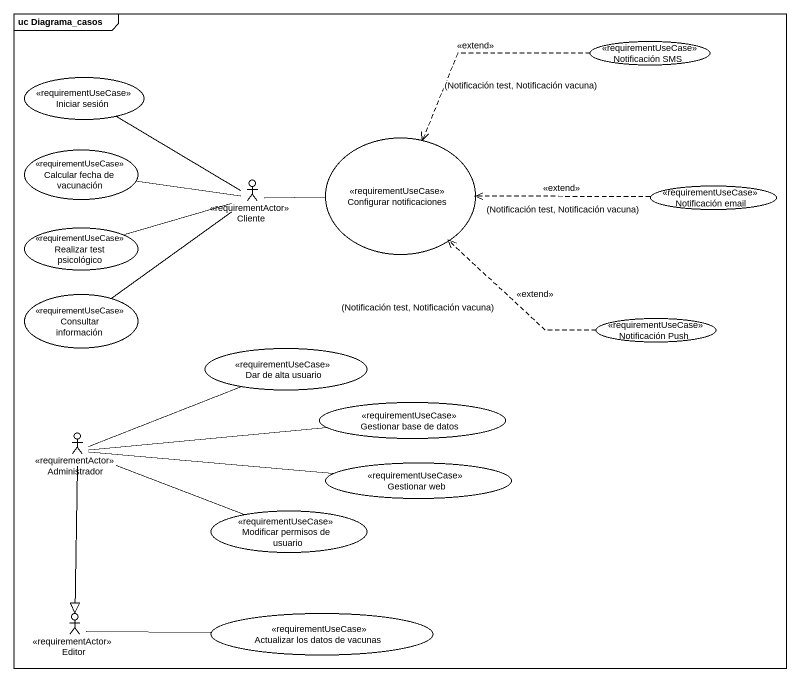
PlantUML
@startuml
mainframe uc Diagrama_casos
usecase "Notificación SMS" as Notificación_SMS <<requirementUseCase>>
usecase "Iniciar sesión" as Iniciar_sesión <<requirementUseCase>>
usecase "Calcular fecha de vacunación" as Calcular_fecha_de_vacunación <<requirementUseCase>>
usecase "Configurar notificaciones" as Configurar_notificaciones <<requirementUseCase>>
actor Cliente <<requirementActor>>
usecase "Notificación email" as Notificación_email <<requirementUseCase>>
usecase "Realizar test psicológico" as Realizar_test_psicológico <<requirementUseCase>>
usecase "Consultar información" as Consultar_información <<requirementUseCase>>
usecase "Notificación Push" as Notificación_Push <<requirementUseCase>>
usecase "Dar de alta usuario" as Dar_de_alta_usuario <<requirementUseCase>>
usecase "Gestionar base de datos" as Gestionar_base_de_datos <<requirementUseCase>>
actor Administrador <<requirementActor>>
usecase "Gestionar web" as Gestionar_web <<requirementUseCase>>
usecase "Modificar permisos de usuario" as Modificar_permisos_de <<requirementUseCase>>
actor Editor <<requirementActor>>
usecase "Actualizar los datos de vacunas" as Actualizar_los_datos_de <<requirementUseCase>>
Notificación_SMS .left.> Configurar_notificaciones : <<extend>>\n(Notificación test, Notificación vacuna)
Cliente -left- Iniciar_sesión
Cliente -left- Calcular_fecha_de_vacunación
Cliente -right- Configurar_notificaciones
Cliente -left- Realizar_test_psicológico
Cliente -- Consultar_información
Notificación_email .left.> Configurar_notificaciones : <<extend>>\n(Notificación test, Notificación vacuna)
Notificación_Push .left.> Configurar_notificaciones : <<extend>>\n(Notificación test, Notificación vacuna)
Administrador -right- Dar_de_alta_usuario
Administrador -right- Gestionar_base_de_datos
Administrador -right- Gestionar_web
Administrador -right- Modificar_permisos_de
Administrador --|> Editor
Editor -right- Actualizar_los_datos_de
@enduml
